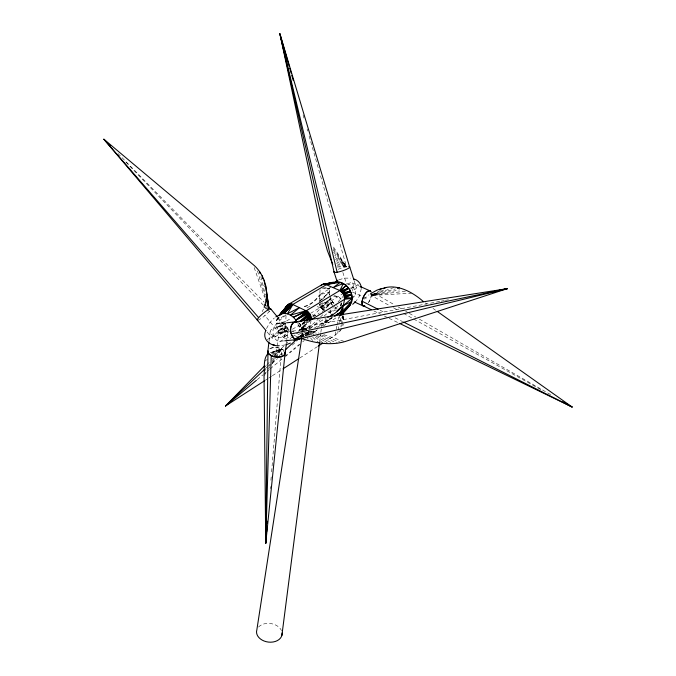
<?xml version="1.0" encoding="UTF-8"?>
<svg xmlns="http://www.w3.org/2000/svg" width="676" height="676" viewBox="0 0 676 676"><rect width="100%" height="100%" fill="white"/><g stroke="black" fill="none" stroke-linecap="round" stroke-linejoin="round"><path stroke-width="0.51" stroke-dasharray="3.38 2.54" d="M341.718 326.601L341.735 324.548M341.743 323.517L341.794 317.348M301.454 338.448L301.775 327.429L440.169 301.344M302.341 337.054L308.104 335.228L311.078 320.661M286.049 315.624L285.745 321.489L276.315 323.652C276.847 330.251 280.81 336.817 286.954 339.555M324.505 342.048L335.102 335.203L339.986 331.029L340.307 325.84M340.569 321.683L340.898 316.495M320.094 289.818L319.317 301.335L329.195 292.074L330.218 287.038M319.773 301.513L320.221 294.812L319.773 294.635A35.71 17.99 -69.5 0 1 303.085 306.49L303.541 306.667A35.718 17.982 -69.5 0 0 320.221 294.812M270.223 488.689L270.4 486.585M270.915 480.281L271.262 476.081M271.608 471.882L281.115 356.362M281.199 355.314L281.715 349.01L270.214 352.618M361.297 288.61L359.446 296.105L356.32 300.795M269.073 340.957L270.18 331.603M276.501 352.264L277.143 347.075M277.27 346.036L278.935 332.55L264.679 315.295M337.772 333.226L338.034 331.139M338.161 330.099L338.811 324.886M338.946 323.846L339.851 316.554M341.152 306.127L341.549 303M286.48 342.816L287.68 333.488M319.655 341.743L320.728 333.378M320.863 332.339L321.531 327.108M321.666 326.069L322.477 319.79M301.91 337.172L302.873 330.919M303.034 329.871L304.318 321.539M335.102 335.203L336.859 326.119M337.054 325.105L338.617 317.036M340.763 305.932L341.346 302.907M317.45 327.26L332.465 317.627L325.435 322.275L324.936 321.996L325.714 318.354M325.435 322.275L326.221 318.633M340.45 306.008L341.194 302.941M339.986 331.029L341.701 328.654L343.34 324.379M266.488 328.595L269.817 322.57L274.329 317.974M277.574 317.5L276.56 320.356L276.315 323.652L285.5 323.145L285.559 322.283L276.315 323.652L286.1 314.644L276.56 320.356L278.977 317.036M372.087 293.849L371.31 295.496L389.731 305.721M262.212 311.687L263.505 309.008M264.046 375.738L266.327 372.29M268.609 368.842L269.749 367.119M272.031 363.671L275.445 358.5M276.019 357.638L281.715 349.01L270.29 352.728M336.116 309.819L329.601 312.616L331.789 309.397M279.07 317.01L276.56 320.356L279.027 317.205M264.062 371.58L265.955 369.164M268.473 365.936L269.741 364.322M272.259 361.102L274.786 357.874M275.411 357.072L281.715 349.01L268.879 353.32M296.587 338.87L298.361 336.699L299.434 333.86L308.586 332.795L311.247 331.139M338.051 301.927L342.96 296.494M353.142 297.482L354.562 295.936M297.896 323.415L299.713 330.547L307.893 321.708M322.427 299.324L329.195 292.074L329.651 295.463M264.206 367.71L266.31 365.471M267.003 364.719L269.107 362.48M271.913 359.488L273.315 357.993M274.008 357.241L281.715 349.01L270.408 353.269M364.085 299.181L368.961 294.787M273.197 357.012L284.926 344.971M285.661 344.219L287.858 341.963M292.26 337.442L295.192 334.434M298.124 331.426L307.665 321.641M312.794 316.368L330.395 298.31M304.183 321.903L299.189 326.981L305.653 322.207M322.452 302.721L319.571 305.628L321.083 308.045L323.643 309.836M305.079 329.778L309.921 326.288L299.713 330.547L309.16 321.075M319.841 301.395L329.195 292.074L319.773 294.635L329.508 288.889L323.593 287.241M265.347 368.657L267.645 366.502M272.234 362.201L276.061 358.61M279.12 355.745L283.717 351.435M299.02 337.096L303.617 332.795M308.205 328.485L319.689 317.728M320.449 317.01L324.277 313.427M372.738 294.153L371.31 295.496L370.448 293.806M299.713 330.547L311.273 319.723M329.947 296.299L332.685 301.927L324.024 309.929L324.429 310.123L319.976 312.785M305.062 321.615L299.189 326.981L305.577 321.734M268.997 366.35L271.329 364.229M272.107 363.519L277.532 358.567M281.419 355.035L282.965 353.624M292.277 345.132L297.71 340.189M300.812 337.358L306.245 332.406M310.123 328.874L320.213 319.68M324.091 316.14L333.403 307.656M290.038 338.82L293.173 335.997M320.762 303.406L319.275 304.732L319.571 305.628L330.843 298.817L321.083 308.045L332.685 301.927L333.876 303.245M274.659 355.23L281.715 349.01L271.507 353.725M257.226 379.633L262.913 374.91M263.725 374.234L266.167 372.214M266.978 371.538L269.411 369.51M270.223 368.834L283.227 358.035M302.721 341.845L304.344 340.493M311.653 334.417L317.34 329.694M321.404 326.322L331.967 317.543M320.492 307.301L330.843 298.817L319.985 306.49M321.759 308.687L332.685 301.927L323.246 309.642L324.429 310.123M290.629 330.344L282.593 336.733L289.446 334.95M288.863 330.437L280.109 333.936L287.638 328.375L289.066 329.609L280.109 333.936L288.72 330.995M329.601 312.616L337.823 306.583L338.735 306.972M322.486 309.228L332.685 301.927M264.848 361.094L267.375 359.286M273.281 355.052L281.715 349.01L272.622 354.249M374.673 293.181L371.31 295.496L411.507 293.173M265.305 380.275L267.958 378.568M268.845 377.994L271.49 376.279M272.377 375.712L282.095 369.434M299.764 358.026L317.433 346.611M308.949 335.245L317.779 329.575M323.086 326.17L337.214 317.095M297.212 338.135L302.003 336.006L309.084 331.485M314.391 328.097L330.319 317.923M324.936 321.996L331.806 317.712M309.532 328.198L324.632 318.827M267.29 339.605L287.942 327.074M310.546 313.36L342.411 294.018M350.379 289.184L359.302 283.776M286.641 320.956L291.128 318.261M292.412 329.28L304.859 321.827M312.861 317.044L319.089 313.318M280.109 333.936L288.322 329.051M380.411 290.511L371.31 295.496L406.69 290.993M285.441 338.879L290.874 336.023M286.497 326.778L278.157 330.674L287.638 328.375L286.066 325.883L285.5 323.145L276.864 327.167L286.066 325.883L278.157 330.674L287.021 327.615M383.723 290.004L371.31 295.496L399.626 289.877M308.586 332.795L298.361 336.699L308.104 335.228M300.896 337.189L302.78 336.487L303.583 336.834M338.938 279.779L344.498 278.123L350.802 278.123M339.039 316.233L339.715 315.988M285.568 324.049L276.864 327.167L285.754 324.97M393.956 287.503L371.31 295.496L395.375 288.922M296.206 337.814L302.003 336.006L302.78 336.487M308.552 333.674L298.361 336.699L308.391 334.493M441.2 301.15L444.301 300.566M445.332 300.364L448.433 299.781M285.204 344.929L279.061 345.757M278.309 323.762L285.551 322.934M278.935 332.55L291.356 331.206M292.387 331.096L296.527 330.649M279.551 341.329A8.813 5.923 83.7 0 0 283.709 327.987A8.813 5.923 83.7 0 0 273.434 328.316A8.813 5.923 83.7 0 0 279.551 341.329L283.7 340.907M337.13 266.978L346.518 266.826L308.864 135.124M322.291 288.111L329.508 288.889L323.424 287.714M337.248 265.769L346.518 266.826L332.229 245.084M336.631 263.674L346.518 266.826L333.226 248.193M306.786 329.077L301.775 327.429L303.676 336.454M312.794 331.054L318.81 333.04M323.821 334.688L343.873 341.287M306.591 329.271L301.775 327.429L302.747 329.212M311.408 331.122L316.224 332.972M322.004 335.186L340.315 342.208M297.947 337.079L292.869 334.73M306.574 329.558L301.775 327.429L305.155 331.468M310.411 331.274L316.174 333.834M320.018 335.55L337.299 343.239M352.314 282.957L359.015 285.948M352.399 292.007L366.73 298.462M327.877 311.788L331.316 313.444M373.955 310.994L380.588 314.213M384.382 316.047L388.176 317.889M389.123 318.345L398.603 322.942M292.252 331.155L293.874 331.958M296.308 333.175L302.003 336.006M380.039 310.242L384.745 312.616M395.105 317.83L402.634 321.624M336.563 261.764L346.518 266.826L333.065 249.664M305.442 329.33L301.775 327.429L304.099 329.525M309.118 331.232L313.715 333.606M317.382 335.516L332.085 343.121M393.415 307.766L398.02 310.326M403.547 313.394L412.757 318.514M413.678 319.021L542.642 390.627M374.555 293.376L394.674 304.944M398.333 307.048L401.992 309.152M405.651 311.256L408.397 312.836M409.31 313.36L415.715 317.044M419.373 319.148L551.996 395.418M307.107 330.674L301.775 327.429L304.301 329.271M307.994 331.215L315.109 335.541M315.996 336.082L327.556 343.112M335.533 259.314L346.518 266.826L333.555 252.013M425.246 302.907L426.97 304.124M432.978 308.391L435.555 310.216M336.614 305.696L338 306.684M334.24 306.642L335.786 307.749M308.526 332.339L311.898 334.797M315.269 337.256L322.866 342.783M264.113 307.225L266.361 309.017M267.113 309.616L269.361 311.408M335.338 257.353L346.518 266.826L334.781 255.097M307.208 332.33L311.873 336.53M312.642 337.231L318.861 342.833M117.937 153.503L264.105 302.197M125.77 161.986L267.899 309.887M305.831 332.279L309.895 337.13M310.571 337.941L313.96 341.988M277.828 317.45L285.61 326.863M267.088 331.95L272.259 338.22M266.699 306.98L268.296 309.633M303.237 330.108L306.16 335.482M306.65 336.378L308.112 339.065M342.478 316.25L343.645 320.796L343.222 315.565M254.184 267.561L264.527 297.457M342.85 272.453L346.661 284.342M354.216 280.903L356.429 287.849M257.497 270.924L265.203 297.237M303.068 114.861L304.225 118.908M307.124 129.04L307.707 131.068M260.86 276.729L265.364 295.091M263.986 284.917L264.4 286.954M343.036 316.038L343.416 321.446M342.512 315.633L342.901 326.128M371.437 293.756A8.264 3.566 -65.7 0 1 368.09 303.059M338.101 269.31A8.281 1.496 -18.1 0 1 348.064 266.564M332.693 305.535A8.07 5.298 42.4 0 1 330.522 298.843M333.53 296.105A8.07 5.298 42.4 0 1 340.442 298.403M350.692 287.984A8.239 1.631 -18.1 0 1 356.379 287.655A8.239 1.631 -18.1 0 1 352.433 290.579M371.411 294.897A8.332 3.6 -65.7 0 1 368.521 302.586M347.87 284.562A8.264 3.684 -65.8 0 1 352.661 283.32A8.264 3.684 -65.8 0 1 352.382 290.646M337.054 308.814A8.137 5.34 42.4 0 1 335.245 307.85M332.17 304.944A8.137 5.34 42.4 0 1 330.657 298.293M334.105 295.978A8.137 5.34 42.4 0 1 341.076 298.91M346.991 283.624A8.239 5.332 42.5 0 1 354.79 289.835A8.239 5.332 42.5 0 1 353.396 296.73M333.969 303.473A13.951 10.402 59.3 0 1 330.936 299.012M329.508 294.82A13.951 10.402 59.3 0 1 330.074 287.139M322.883 309.422A5.949 4.369 59.2 0 1 319.503 304.031M258.545 627.032A12.861 9.346 7.8 0 1 270.924 623.576A12.861 9.346 7.8 0 1 281.495 630.623M315.523 315.379A8.796 4.504 8.1 0 1 311.754 314.712M306.955 307.986A8.796 4.504 8.1 0 1 309.895 306.524M317.137 306.65A8.796 4.504 8.1 0 1 323.035 310.098M298.37 322.57A8.856 5.856 83.8 0 1 302.273 329.651M302.341 332.693A8.856 5.856 83.8 0 1 301.445 336.116M269.792 310.926A8.788 1.436 -39.6 0 1 258.612 319.909M269.716 348.808A8.636 4.681 7.1 0 1 283.303 350.016M298.936 322.9A8.923 5.907 83.8 0 1 302.409 330.513M302.375 332.812A8.923 5.907 83.8 0 1 301.141 336.825M270.611 348.292A8.712 4.724 7.1 0 1 284.114 350.709M275.174 336.91A8.796 1.276 -39.6 0 0 285.745 327.192A8.796 1.276 -39.6 0 0 275.867 333.513A8.796 1.276 -39.6 0 0 275.174 336.91M272.572 335.22A8.805 4.656 7.2 0 0 287.317 334.662A8.805 4.656 7.2 0 0 276.881 327.835A8.805 4.656 7.2 0 0 272.572 335.22"/><path stroke-width="1.01" d="M285.019 353.641L265.752 543.31L267.983 350.895A8.636 4.681 7.1 0 0 276.476 357.004A8.636 4.681 7.1 0 0 285.01 352.407M266.505 533.846L265.727 543.293L271.228 355.551M275.833 316.883L281.622 313.875L284.393 313.351L292.953 304.361L326.711 284.503L337.383 281.976L325.967 284.207C335.203 280.278 346.205 281.309 350.43 291.415C355.872 301.099 346.864 309.6 340.315 315.608L341.541 313.748L344.608 299.274L343.602 294.195L339.842 290.519L324.488 283.945L322.477 284.402L288.103 304.572L279.458 315.168M311.273 319.723L310.597 315.362L307.791 311.636L291.44 303.854L288.677 304.2L279.298 315.286L281.622 313.875L292.201 304.048L284.393 313.351C289.725 313.546 294.347 317.255 296.899 321.759M264.113 307.225C269.699 292.547 265.288 274.659 253.145 264.578L103.901 139.239L258.654 317.644M266.682 531.742L267.113 526.494M267.375 523.342L267.544 521.238M268.947 341.997L267.84 351.343A8.712 4.724 7.1 0 0 277.337 357.097A8.712 4.724 7.1 0 0 284.917 351.934M285.154 353.193L286.218 344.895M281.875 635.491L319.52 342.791M301.75 338.211L256.838 629.922A12.861 9.346 7.8 0 0 268.287 642.073A12.861 9.346 7.8 0 0 282.112 633.066M265.879 330.412C261.485 339.403 270.662 346.425 279.061 345.757M286.599 306.963L286.844 306.245L279.56 315.092L288.103 304.572L279.298 315.286L289.987 303.794L281.622 313.875L291.44 303.854M300.136 321.32L309.109 312.937L295.911 320.103L307.073 311.112L293.384 317.264L306.321 310.69L339.842 290.519L343.332 283.548L333.26 287.503L340.349 282.323L326.711 284.503M292.953 304.361L287.41 313.774L299.62 307.521L290.477 315.109L306.321 310.69M283.219 311.23L286.844 306.245M287.604 305.037L279.492 315.126M341.236 311.442L342.478 309.828M320.982 285.787L322.477 284.402M340.324 315.236L343.391 311.475M340.383 314.686L342.402 312.363M279.298 315.286L289.303 303.946M340.924 311.366L342.318 309.794M281.622 313.875L290.705 303.761M340.831 315.1L348.791 306.346L340.417 315.253M309.253 320.23L311.298 318.024L308.881 319.816M348.791 306.346L341.245 314.475L350.59 304.217L341.752 312.092L351.706 301.454L343.18 305.704A47.109 19.604 -61.9 0 1 327.699 317.289M340.341 314.179L342.377 312.025M341.541 313.748L350.59 304.217L341.71 312.946M264.426 380.85L225.547 405.955L264.392 366.046M305.611 320.449L310.597 315.362L301.285 321.269M309.887 320.348L311.34 318.886M340.89 310.96L343.002 308.898M341.245 312.718L342.732 311.29M256.415 380.309L225.547 405.955L264.578 369.375M285.247 350.007L296.722 339.242M352.703 304.31L355.753 301.496M305.797 320.939L310.926 316.25M225.547 405.955L228.657 403.124M341.388 310.149L342.935 308.856M285.661 356.015L287.283 354.663M289.725 352.635L291.348 351.292M293.781 349.264L295.412 347.912M297.846 345.892L299.468 344.54M300.254 321.472L309.684 313.698M306.372 321.075L311.163 317.137M339.842 290.519L346.137 285.576L340.577 290.917L348.554 288.255L342.571 292.674L350.43 291.415L344.008 295.023L351.621 294.829L344.659 297.617L352.061 298.251L343.18 305.704L342.681 305.434L341.262 311.813L335.102 315.886L341.295 311.873L334.383 316.106M300.347 321.632L310.183 314.509M307.791 311.636L295.911 320.103L308.476 312.244M379.709 289.7C394.843 282.069 412.081 291.593 423.531 301.69M370.448 293.806L377.031 290.114L381.391 288.542M282.974 368.868L298.885 358.593M318.32 346.044L322.739 343.188M335.609 281.63L337.958 280.134M312.151 319.182L344.608 299.274L352.061 298.251L344.684 298.462M301.04 338.346L294.237 340.231L296.587 338.87M341.955 292.007L348.554 288.255L341.287 291.415M384.053 288.508L385.878 287.511M268.296 353.218C262.736 358.753 264.815 368.505 264.046 375.738L265.727 543.293M343.602 294.195L350.43 291.415L343.121 293.409M286.1 344.785L290.426 343.045M295.327 321.877L507.296 288.652L344.87 341.617C330.598 345.664 315.227 343.247 301.454 338.448M300.879 338.363L294.237 340.231L300.693 338.203M294.237 340.231L301.183 338.237M294.449 339.851L297.423 339.006M397.378 288.382L399.381 287.832M344.54 296.747L351.621 294.829L344.321 295.885M499.04 290.249L507.304 288.686L297.727 339.411A8.856 5.856 83.8 0 1 290.612 330.505A8.856 5.856 83.8 0 1 296.865 321.928M291.238 333.91L507.304 288.686M494.908 291.026L496.978 290.638M325.224 284.021L334.645 282.534L323.779 283.988L326.626 283.971M324.488 283.945L334.645 282.534M286.59 322.815L295.902 321.751M284.731 340.805L297.161 339.546M323.103 284.14L327.201 284.055M272.8 344.777L274.676 345.073M354.013 278.96C357.942 280.16 361.288 283.599 361.195 287.908M359.97 286.379L370.499 291.086M354.376 301.944L362.961 305.848M363.527 305.941L371.107 309.616M399.55 323.398L572.099 407.028M362.15 301.226L378.154 309.295M403.58 322.097L572.116 406.994L437.271 311.433M562.905 401.882L572.116 406.994M103.901 139.239L110.467 146.058M103.884 139.256L257.311 320.061M270.696 308.822L277.177 316.664M257.387 320.187L265.795 330.378M265.102 304.318L266.167 306.093M332.761 264.493L327.353 250.585L322.351 232.941L279.898 33.808L349.602 266.876M334.02 271.938L336.893 280.844M349.788 267.02L353.903 279.915M334.113 272.208L279.889 33.808L289.167 66.231M289.75 68.259L291.195 73.321M291.779 75.349L293.223 80.41M266.116 299.476L268.279 307.428M259.609 271.625L260.116 273.67M279.898 33.808L337.155 272.284M262.127 275.74L262.744 278.799M268.118 305.29L268.533 307.335M266.521 294.559L268.693 307.445M264.105 280.168L264.806 284.334M267.434 299.95L268.837 308.281M265.507 284.824L268.913 308.34L266.319 289.649M342.96 312.43L343.138 314.517M342.757 311.999L342.969 315.033M364.525 305.949A8.264 3.566 -65.7 0 1 363.308 297.254A8.264 3.566 -65.7 0 1 370.752 291.288M348.782 266.547A8.281 1.496 -18.1 0 1 342.783 270.772A8.281 1.496 -18.1 0 1 334.333 271.431M364.913 305.991A8.332 3.6 -65.7 0 1 363.367 297.119A8.332 3.6 -65.7 0 1 371.107 291.939M334.493 282.593A13.951 10.402 59.3 0 1 343.154 283.447L345.977 285.433A13.951 10.402 59.3 0 1 348.917 306.245M341.295 311.873A5.974 4.411 58.6 0 1 339.867 315.388M341.245 306.946A47.1 19.621 -61.9 0 1 336.91 310.977M332.643 314.179A47.1 19.621 -61.9 0 1 331.24 315.041M258.063 320.094A8.712 1.428 -39.6 0 1 262.846 313.63A8.712 1.428 -39.6 0 1 270.73 309.456M298.665 339.191A8.923 5.907 83.8 0 1 290.587 330.784A8.923 5.907 83.8 0 1 297.448 322.029"/></g></svg>
